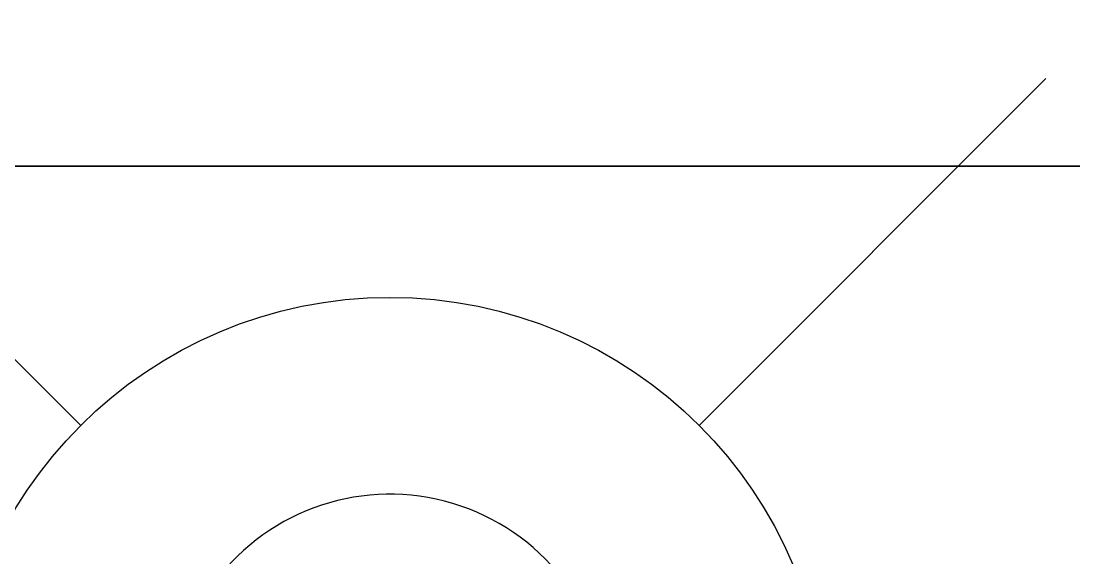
# Model space of a CAD drawing. Extents: x -120222 to -41942, y -19134 to 30932.
# Drawn here: x -78472.2 to -78375.9, y 10676.4 to 10725.5 of the extents above; entities that cross this region are included whole.
import ezdxf

# ---------------------------------------------------------------- set-up
doc = ezdxf.new("R2010")
doc.units = 0
doc.header["$LTSCALE"] = 150
doc.header["$MEASUREMENT"] = 0
doc.layers.get('0').update_dxf_attribs({"linetype": 'CONTINUOUS'})
doc.layers.add('____-568', color=7, linetype='CONTINUOUS')
doc.layers.add('___B', color=7, linetype='CONTINUOUS')
doc.styles.get("Standard").update_dxf_attribs({"font": 'txt', "bigfont": 'BIGFONT.SHX'})

# ---------------------------------------------------------------- blocks, each defined once
blk = doc.blocks.new('____-179')
at = {"color": 1, "linetype": 'Continuous'}
for p, q in [((-84933.558, 6171.519), (-84901.842, 6139.803)), ((-84813.558, 6171.519), (-84845.274, 6139.803))]:
    blk.add_line(p, q, dxfattribs=at)
blk.add_circle((-84873.558, 6111.519), 40, dxfattribs=at)
at = {"color": 0, "flags": 1}
for tag in ['FMK_ELEC60HZ_LPG_NOTICE', 'FMK_ELEC50HZ_GAS_NOTICE', 'FMK_FACILITY_SYMBOL']:
    blk.add_attdef(tag, (-84933.558, 6051.519), '', height=0.18, dxfattribs=at)
blk = doc.blocks.new('____-182')
at = {"color": 1, "linetype": 'Continuous'}
blk.add_arc((-84873.558, 6113.519), 20, 293.57818, 143.15357, dxfattribs=at)
blk = doc.blocks.new('____-186')
at = {"color": 1, "linetype": 'Continuous', "flags": 128}
blk.add_lwpolyline([(-84723.558, 5563.519), (-85323.558, 5563.519), (-85323.558, 6163.519), (-84723.558, 6163.519)], close=True, dxfattribs=at)
at = {"color": 1}
for name in ['____-179', '____-182']:
    blk.add_blockref(name, (0, 0), dxfattribs=at)

msp = doc.modelspace()

# ---------------------------------------------------------------- linework, layer by layer
at = {"layer": '___B', "color": 0, "linetype": 'Continuous', "flags": 128}
msp.add_lwpolyline([(-81888.45325, 10872.21684), (-78288.45325, 10872.21684), (-78288.45325, 10712.21684), (-81888.45325, 10712.21684)], close=True, dxfattribs=at)

# ---------------------------------------------------------------- block references
at = {"layer": '____-568', "color": 0}
msp.add_blockref('____-186', (6435.10495, 4548.69799), dxfattribs=at)

doc.saveas('drawing.dxf')
